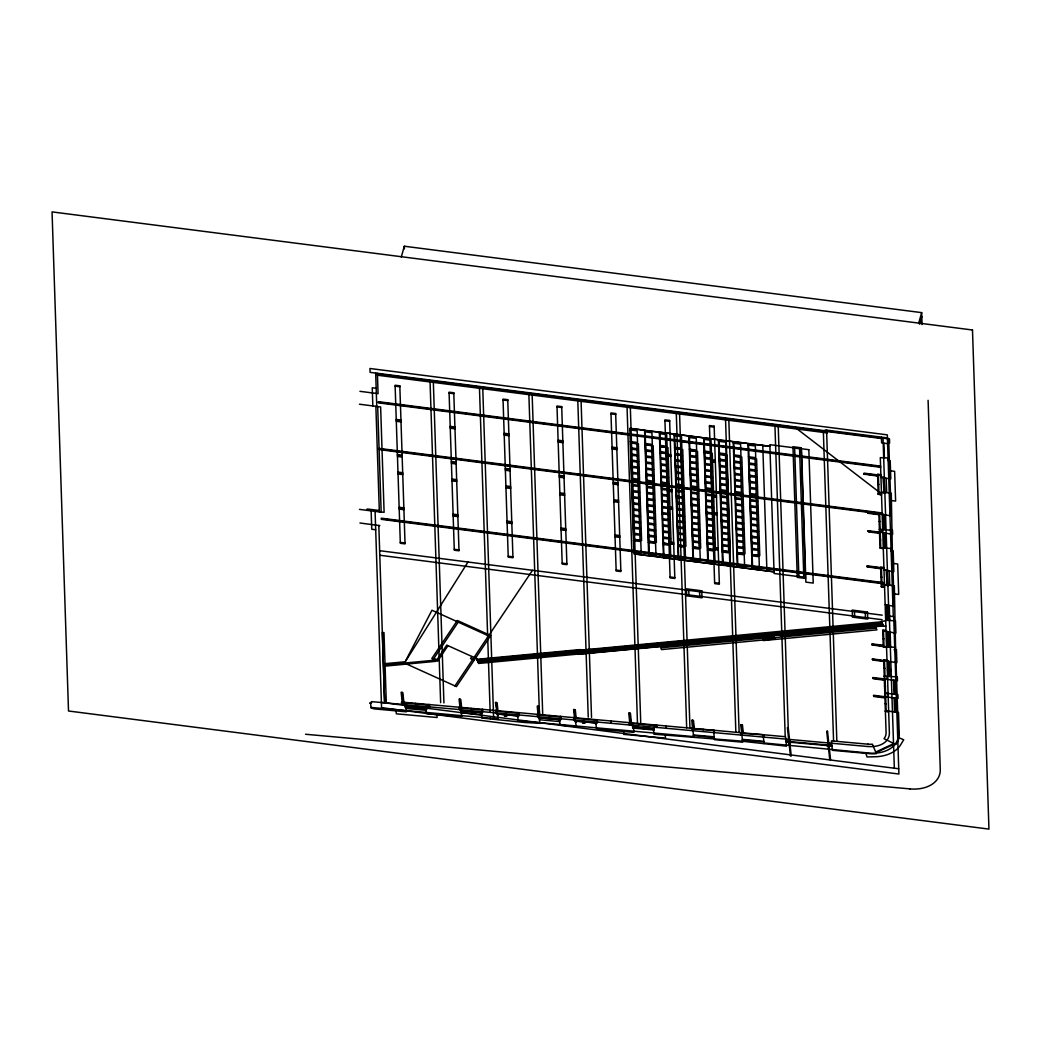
<?xml version="1.0" encoding="UTF-8"?>
<svg xmlns="http://www.w3.org/2000/svg" width="1041" height="1041" viewBox="0 0 1041 1041"><rect width="100%" height="100%" fill="white"/><g stroke="black" fill="none" stroke-linecap="round" stroke-linejoin="round"><path stroke-width="1.5" d="M401.279 257.075L404.324 246.236L921.662 312.625L922.066 324.571M918.617 323.452L921.662 312.625M919.619 324.219L921.792 316.49M448.007 645.654L437.597 661.191L431.807 658.576L457.35 620.475L490.675 635.57L456.452 686.605L404.455 663.065L431.95 610.234L488.515 635.856M404.455 663.065L467.969 562.01M458.209 622.128L433.967 658.276L437.025 659.656L446.745 645.095L475.542 658.133M471.937 656.494L470.558 658.55L474.175 660.176M454.943 685.928L532.485 570.299M875.702 752.057L893.881 743.547M875.975 752.695L894.674 743.938M885.67 620.839L881.389 621.399L883.848 626.266L885.839 626.005M476.921 659.304L580.084 649.584L580.605 650.768M477.051 659.916L881.35 621.815M477.572 661.087L881.948 622.999M478.105 662.271L882.534 624.171M883.132 625.342L478.626 663.455L475.971 657.496M788.232 727.724L787.412 727.646L790.431 755.974L791.251 756.052L788.232 727.724L778.2 425.301M495.36 710.496L401.514 702.076L401.67 704.367M495.607 710.574L785.552 736.742L786.554 746.176L739.292 740.919L653.943 734.191L653.488 729.936M642.987 724.002L643.065 724.575M656.39 725.616L629.701 723.196L629.636 722.454M428.827 705.03L402.138 702.623L402.073 701.881M482.152 709.858L459.888 707.841L459.823 707.099M518.496 713.137L496.232 711.133L496.167 710.391M560.331 716.924L538.067 714.907L537.247 706.175L538.939 706.566L539.785 714.438M596.675 720.203L574.411 718.199L574.346 717.457M402.464 704.197L405.248 704.458L405.522 706.93L426.316 708.817L426.042 706.332L428.827 706.592M495.841 712.76L495.685 710.522M574.02 719.825L573.864 717.6M629.311 724.822L632.785 725.03L633.045 727.503L653.839 729.39L653.579 726.904L656.377 727.399M714.412 732.591L714.334 730.301M868.207 746.553L371.377 701.621L371.507 702.922L370.531 702.831L371.077 708.023L374.422 708.908L406.445 711.81L405.99 707.555M371.481 702.623L369.737 703.052L370.622 703.716M460.356 710.665L482.295 712.643M496.7 713.957L518.639 715.935M538.522 717.73L560.461 719.721M574.879 721.023L596.818 723.001M405.47 706.462L426.263 708.335M506.772 715.557L506.03 715.375M584.222 722.571L584.938 722.636M632.993 727.034L653.787 728.921M461.462 711.927L462.217 711.419M481.436 713.736L480.552 713.072M497.806 715.219L498.561 714.699M517.78 717.028L516.896 716.364M539.641 719.006L540.396 718.485M559.616 720.814L558.731 720.138M575.985 722.285L576.74 721.777M595.959 724.094L595.075 723.43M786.059 741.257L831.863 745.395M786.124 741.856L831.928 745.994M461.54 712.695L481.515 714.503M539.719 719.773L559.694 721.582M406.094 708.505L426.068 710.313M693.423 734.959L714.217 736.833M742.376 739.383L763.821 741.322M693.488 735.545L714.282 737.418M742.441 739.969L763.886 741.908M789.169 744.172L789.989 744.25M828.467 747.724L829.287 747.802M371.025 707.438L498.197 718.941M518.171 720.749L693.605 736.612M764.003 742.975L868.845 753.033A32.661 22.277 15.7 0 0 898.396 734.126M305.547 734.256L910.055 788.909M630.612 443.05L638.393 443.765L638.575 449.035L630.768 447.734M645.381 444.949L653.175 445.652L653.345 450.922L645.537 449.634M660.163 446.849L667.945 447.552L668.114 452.822L660.306 451.521M674.932 448.736L682.714 449.452L682.896 454.722L675.088 453.421M689.702 450.636L697.496 451.339L697.665 456.609L689.858 455.32M704.484 452.536L712.265 453.238L712.447 458.508L704.64 457.22M719.253 454.423L727.047 455.138L727.217 460.408L719.409 459.107M734.022 456.322L741.817 457.025L741.986 462.295L734.178 461.007M748.804 458.222L756.586 458.925L756.768 464.195L748.96 462.907M630.807 449.218L638.601 449.933L638.771 455.203L630.963 453.902M645.589 451.117L653.371 451.82L653.553 457.09L645.745 455.802M660.358 453.017L668.153 453.72L668.322 458.99L660.514 457.702M675.141 454.904L682.922 455.62L683.091 460.89L675.284 459.588M689.91 456.804L697.691 457.52L697.873 462.777L690.066 461.488M704.679 458.704L712.473 459.406L712.643 464.676L704.835 463.388M719.461 460.603L727.243 461.306L727.425 466.576L719.617 465.275M734.23 462.49L742.025 463.206L742.194 468.463L734.386 467.175M749.013 464.39L756.794 465.093L756.963 470.363L749.156 469.075M631.015 455.32L638.797 456.036L638.979 461.293L631.171 460.005M645.784 457.22L653.579 457.923L653.748 463.193L645.94 461.905M660.567 459.12L668.348 459.823L668.53 465.093L660.723 463.792M675.336 461.007L683.13 461.723L683.299 466.98L675.492 465.691M690.105 462.907L697.899 463.609L698.069 468.879L690.261 467.591M704.887 464.806L712.669 465.509L712.851 470.779L705.043 469.478M719.656 466.693L727.451 467.409L727.62 472.679L719.812 471.378M734.439 468.593L742.22 469.296L742.389 474.566L734.582 473.278M749.208 470.493L756.989 471.196L757.171 476.466L749.364 475.177M631.21 461.423L639.005 462.126L639.174 467.396L631.366 466.108M645.993 463.323L653.774 464.026L653.956 469.296L646.149 468.008M660.762 465.21L668.556 465.926L668.725 471.196L660.918 469.894M675.544 467.11L683.325 467.812L683.495 473.082L675.687 471.794M690.313 469.01L698.095 469.712L698.277 474.982L690.469 473.694M705.082 470.896L712.877 471.612L713.046 476.882L705.238 475.581M719.865 472.796L727.646 473.499L727.828 478.769L720.021 477.481M734.634 474.696L742.428 475.399L742.597 480.669L734.79 479.38M749.403 476.583L757.197 477.299L757.367 482.569L749.559 481.267M631.419 467.448L639.2 468.164L639.382 473.434L631.575 472.133M646.188 469.348L653.982 470.051L654.151 475.321L646.344 474.032M660.957 471.248L668.751 471.95L668.921 477.22L661.113 475.932M675.739 473.135L683.521 473.85L683.703 479.12L675.895 477.819M690.508 475.034L698.303 475.737L698.472 481.007L690.664 479.719M705.291 476.934L713.072 477.637L713.241 482.907L705.434 481.619M720.06 478.821L727.841 479.537L728.023 484.807L720.216 483.505M734.829 480.721L742.623 481.423L742.793 486.694L734.985 485.405M749.611 482.621L757.393 483.323L757.575 488.593L749.767 487.305M631.614 473.551L639.408 474.254L639.577 479.524L631.77 478.235M646.396 475.451L654.177 476.153L654.347 481.423L646.539 480.135M661.165 477.338L668.947 478.053L669.129 483.323L661.321 482.022M675.934 479.237L683.729 479.953L683.898 485.21L676.09 483.922M690.717 481.137L698.498 481.84L698.68 487.11L690.873 485.822M705.486 483.024L713.28 483.74L713.449 489.01L705.642 487.709M720.255 484.924L728.049 485.64L728.219 490.897L720.411 489.608M735.037 486.824L742.819 487.526L743.001 492.796L735.193 491.508M749.806 488.723L757.601 489.426L757.77 494.696L749.962 493.395M631.822 479.654L639.603 480.356L639.773 485.626L631.965 484.338M646.591 481.554L654.373 482.256L654.555 487.526L646.747 486.225M661.36 483.44L669.155 484.156L669.324 489.413L661.516 488.125M676.143 485.34L683.924 486.043L684.106 491.313L676.299 490.025M690.912 487.24L698.706 487.943L698.875 493.213L691.068 491.912M705.694 489.127L713.475 489.843L713.645 495.113L705.837 493.811M720.463 491.027L728.245 491.729L728.427 496.999L720.619 495.711M735.232 492.927L743.027 493.629L743.196 498.899L735.388 497.611M750.014 494.813L757.796 495.529L757.978 500.799L750.171 499.498M632.017 485.757L639.812 486.459L639.981 491.729L632.173 490.428M646.786 487.643L654.581 488.359L654.75 493.629L646.942 492.328M661.569 489.543L669.35 490.246L669.532 495.516L661.725 494.228M676.338 491.443L684.132 492.146L684.301 497.416L676.494 496.128M691.12 493.33L698.901 494.046L699.071 499.316L691.263 498.014M705.889 495.23L713.671 495.932L713.853 501.202L706.045 499.914M720.658 497.13L728.453 497.832L728.622 503.102L720.814 501.814M735.44 499.016L743.222 499.732L743.404 505.002L735.597 503.701M750.21 500.916L758.004 501.619L758.173 506.889L750.366 505.601M632.225 491.846L640.007 492.562L640.176 497.832L632.368 496.531M646.995 493.746L654.776 494.449L654.958 499.719L647.151 498.431M661.764 495.646L669.558 496.349L669.727 501.619L661.92 500.331M676.546 497.533L684.327 498.249L684.51 503.519L676.702 502.217M691.315 499.433L699.11 500.148L699.279 505.405L691.471 504.117M706.084 501.333L713.879 502.035L714.048 507.305L706.24 506.017M720.866 503.219L728.648 503.935L728.83 509.205L721.023 507.904M735.636 505.119L743.43 505.835L743.599 511.092L735.792 509.804M750.418 507.019L758.199 507.722L758.368 512.992L750.561 511.704M632.421 497.949L640.202 498.665L640.384 503.922L632.577 502.634M647.19 499.849L654.984 500.552L655.153 505.822L647.346 504.534M661.972 501.736L669.753 502.452L669.936 507.722L662.128 506.42M676.741 503.636L684.536 504.351L684.705 509.609L676.897 508.32M691.523 505.536L699.305 506.238L699.474 511.508L691.666 510.22M706.292 507.435L714.074 508.138L714.256 513.408L706.449 512.107M721.062 509.322L728.856 510.038L729.025 515.308L721.218 514.007M735.844 511.222L743.625 511.925L743.808 517.195L736 515.907M750.613 513.122L758.408 513.825L758.577 519.095L750.769 517.806M632.616 504.052L640.41 504.755L640.579 510.025L632.772 508.737M647.398 505.952L655.179 506.655L655.362 511.925L647.554 510.624M662.167 507.839L669.962 508.555L670.131 513.825L662.323 512.523M676.949 509.739L684.731 510.441L684.9 515.711L677.092 514.423M691.718 511.638L699.5 512.341L699.682 517.611L691.875 516.323M706.488 513.525L714.282 514.241L714.451 519.511L706.644 518.21M721.27 515.425L729.051 516.128L729.234 521.398L721.426 520.11M736.039 517.325L743.834 518.028L744.003 523.298L736.195 522.009M750.821 519.212L758.603 519.927L758.772 525.198L750.964 523.896M632.824 510.155L640.605 510.858L640.788 516.128L632.98 514.84M647.593 512.042L655.388 512.758L655.557 518.028L647.749 516.726M662.375 513.942L670.157 514.644L670.339 519.914L662.531 518.626M677.144 515.842L684.939 516.544L685.108 521.814L677.301 520.526M691.914 517.728L699.708 518.444L699.877 523.714L692.07 522.413M706.696 519.628L714.477 520.331L714.66 525.601L706.852 524.313M721.465 521.528L729.26 522.231L729.429 527.501L721.621 526.212M736.247 523.415L744.029 524.13L744.198 529.401L736.39 528.099M751.016 525.315L758.798 526.03L758.98 531.287L751.173 529.999M633.019 516.245L640.814 516.961L640.983 522.231L633.175 520.929M647.801 518.145L655.583 518.86L655.765 524.117L647.957 522.829M662.57 520.045L670.365 520.747L670.534 526.017L662.727 524.729M677.353 521.931L685.134 522.647L685.303 527.917L677.496 526.616M692.122 523.831L699.903 524.547L700.086 529.804L692.278 528.516M706.891 525.731L714.686 526.434L714.855 531.704L707.047 530.416M721.673 527.631L729.455 528.334L729.637 533.604L721.829 532.302M736.442 529.518L744.237 530.233L744.406 535.503L736.599 534.202M751.212 531.417L759.006 532.12L759.175 537.39L751.368 536.102M633.227 522.348L641.009 523.063L641.191 528.321L633.383 527.032M647.996 524.248L655.791 524.95L655.96 530.22L648.153 528.932M662.779 526.147L670.56 526.85L670.729 532.12L662.922 530.819M677.548 528.034L685.329 528.75L685.512 534.02L677.704 532.719M692.317 529.934L700.112 530.637L700.281 535.907L692.473 534.619M707.099 531.834L714.881 532.537L715.063 537.807L707.255 536.518M721.868 533.721L729.663 534.436L729.832 539.706L722.025 538.405M736.651 535.621L744.432 536.323L744.601 541.593L736.794 540.305M751.42 537.52L759.201 538.223L759.383 543.493L751.576 542.205M633.422 528.451L641.217 529.153L641.386 534.423L633.579 533.135M648.205 530.35L655.986 531.053L656.168 536.323L648.361 535.035M662.974 532.237L670.768 532.953L670.938 538.223L663.13 536.922M677.743 534.137L685.538 534.84L685.707 540.11L677.899 538.822M692.525 536.037L700.307 536.74L700.489 542.01L692.681 540.721M707.294 537.924L715.089 538.639L715.258 543.909L707.451 542.608M722.077 539.824L729.858 540.526L730.027 545.796L722.233 544.508M736.846 541.723L744.64 542.426L744.809 547.696L737.002 546.408M751.615 543.61L759.41 544.326L759.579 549.596L751.771 548.295M633.631 534.553L641.412 535.256L641.594 540.526L633.787 539.238M648.4 536.44L656.194 537.156L656.364 542.426L648.556 541.125M663.182 538.34L670.964 539.043L671.133 544.313L663.325 543.025M677.951 540.24L685.733 540.943L685.915 546.213L678.107 544.924M692.72 542.127L700.515 542.842L700.684 548.113L692.877 546.811M707.503 544.027L715.284 544.742L715.466 549.999L707.659 548.711M722.272 545.926L730.066 546.629L730.235 551.899L722.428 550.611M737.041 547.826L744.836 548.529L745.005 553.799L737.197 552.498M751.823 549.713L759.605 550.429L759.787 555.699L751.979 554.398M887.426 438.729L370.089 372.353L369.958 368.488L887.309 434.865L893.295 616.597M375.684 373.641L825.318 431.338L825.266 429.933L887.817 437.962L887.843 438.781L889.482 438.99L889.613 443.089L887.973 442.88L887.999 443.7L881.597 442.88L881.415 437.142M881.454 438.521L827.283 431.56L827.335 432.939L377.454 375.215M395.138 386.172L399.861 386.771M449.1 393.095L453.811 393.693M503.063 400.017L507.774 400.616M557.026 406.94L561.737 407.551M610.976 413.863L615.686 414.474M664.939 420.785L669.649 421.397M709.468 426.498L714.191 427.109M376.165 388.293L372.236 387.786L372.834 405.925M889.3 458.092L880.296 457.637L889.378 732.942A23.449 15.992 15.7 0 1 868.103 746.462M359.926 391.325L378.065 393.654L377.389 373.277M794.647 448.098L799.566 448.736L803.808 577.052L798.876 576.415M769.911 446.329L629.792 428.345L633.943 553.851L774.049 571.834M645.238 430.792L658.354 432.015M719.11 440.278L732.226 441.488M629.844 429.868L637.157 430.805L637.534 442.516L630.234 441.579M644.626 431.768L651.926 432.705L652.317 444.403L645.004 443.466M659.395 433.655L666.695 434.591L667.086 446.303L659.786 445.366M674.165 435.554L681.478 436.491L681.855 448.203L674.555 447.266M688.947 437.454L696.247 438.391L696.637 450.102L689.324 449.165M703.716 439.341L711.029 440.278L711.406 451.989L704.106 451.052M718.498 441.241L725.798 442.178L726.189 453.889L718.876 452.952M733.267 443.141L740.567 444.078L740.958 455.789L733.658 454.852M748.037 445.041L755.35 445.977L755.727 457.676L748.427 456.739M880.569 466.121L378.325 401.67L378.364 402.841L880.608 467.292M378.351 402.255L880.595 466.706M889.717 470.701L894.635 471.339L895.611 501.098L890.693 500.474M359.444 404.207L380.629 406.953L384.103 512.328L381.149 511.951M877.576 474.332L880.855 474.761L877.576 474.449L878.227 494.241L881.519 494.774M660.15 446.615L666.383 447.409L669.571 544.053L663.338 543.259M734.022 456.088L740.255 456.895L743.443 553.539L737.21 552.732M880.868 475.347L863.978 473.135L864.342 474.371M864.16 473.681L877.498 475.399M863.978 473.733L877.498 475.542M864.173 474.175L877.511 476.062M880.933 477.038L884.863 477.546L884.082 478.313M883.419 478.118L884.069 478.196M884.889 478.131L890.797 478.886L890.198 460.825L887.908 460.538L888.467 457.988M883.445 478.821L883.627 484.377M396.244 419.419L400.954 420.03M450.193 426.342L454.917 426.953M504.156 433.264L508.867 433.876M558.119 440.187L562.83 440.798M612.082 447.11L616.793 447.721M666.032 454.045L670.742 454.644M710.574 459.758L715.284 460.356M396.27 420.356L400.98 420.967M450.233 427.278L454.943 427.89M504.195 434.201L508.906 434.813M558.145 441.124L562.856 441.735M612.108 448.046L616.819 448.658M666.071 454.982L670.781 455.581M710.6 460.695L715.31 461.293M396.309 421.293L401.019 421.904M450.259 428.215L454.969 428.827M504.221 435.138L508.932 435.75M558.184 442.061L562.895 442.672M612.134 448.983L616.845 449.595M666.097 455.919L670.807 456.518M710.639 461.631L715.349 462.23M877.901 484.455L878.903 484.468M883.653 485.08L884.303 485.171M883.666 485.783L883.848 491.339M884.525 492.016L885.384 492.992L881.441 492.497M883.874 492.042L884.538 492.133M885.357 492.406L891.265 493.174L892.345 550.637L893.165 550.741L893.855 571.561L887.947 570.793M878.214 493.863L881.493 494.189M878.227 494.241L881.428 494.644M379.054 448.398L882.117 512.953M882.13 513.356L878.851 512.94L880.009 548.126L883.132 548.581M379.067 448.983L882.13 513.538M878.604 513.382L879.632 513.512L880.152 529.427L879.385 529.309M379.093 449.569L882.156 514.124M867.478 512.627L878.76 514.007M867.66 512.719L878.773 514.137M883.575 515.061L884.395 515.165L884.85 529.153L884.03 529.049M878.786 514.67L867.843 513.265L867.634 512.198M884.408 515.516L885.201 515.035M397.402 454.54L402.112 455.151M451.365 461.462L456.075 462.074M505.314 468.398L510.025 468.997M559.277 475.321L563.988 475.919M613.24 482.243L617.951 482.842M667.19 489.166L671.9 489.764M711.732 494.878L716.442 495.477M397.428 455.477L402.138 456.088M451.391 462.399L456.101 463.011M505.353 469.335L510.064 469.933M559.303 476.257L564.014 476.856M613.266 483.18L617.977 483.779M667.229 490.103L671.939 490.701M711.758 495.815L716.468 496.414M397.467 456.413L402.177 457.025M451.417 463.336L456.127 463.948M505.379 470.259L510.09 470.87M559.342 477.194L564.053 477.793M613.292 484.117L618.003 484.716M667.255 491.04L671.966 491.638M711.797 496.752L716.507 497.351M879.125 521.476L880.126 521.502M883.809 522.14L884.629 522.257M884.85 528.802L885.683 529.505M880.152 529.309L892.501 530.376L892.631 534.358L880.244 532.237M879.398 529.687L882.69 530.22M879.463 531.678L882.586 532.068M879.216 532.003L880.244 532.12L880.764 547.865L892.28 548.529M879.359 532.094L868.09 530.793M868.09 531.235L879.385 532.615L868.272 531.326M884.186 533.499L885.006 533.604L885.462 547.423L884.642 547.319M879.398 533.291L868.454 531.886L868.259 530.819M885.019 533.955L885.813 533.473M397.974 472.107L402.685 472.705M451.937 479.029L456.648 479.641M505.9 485.952L510.611 486.563M559.85 492.874L564.56 493.486M613.813 499.797L618.523 500.409M667.775 506.72L672.486 507.331M712.304 512.445L717.015 513.044M398.013 473.043L402.724 473.642M451.963 479.966L456.687 480.565M505.926 486.889L510.637 487.5M559.889 493.811L564.599 494.423M613.839 500.734L618.562 501.346M667.802 507.657L672.512 508.268M712.343 513.382L717.054 513.981M398.039 473.98L402.75 474.579M452.002 480.903L456.713 481.502M505.952 487.826L510.676 488.437M559.915 494.748L564.625 495.36M613.878 501.671L618.588 502.283M667.841 508.594L672.551 509.205M712.369 514.319L717.08 514.918M879.736 539.915L880.738 539.941M884.408 540.409L885.227 540.513M885.449 547.072L886.281 547.761M879.996 547.748L880.764 547.865M892.775 563.376L897.693 564.001L898.695 594.45L893.777 593.812M883.835 567.527L880.634 567.124L881.285 586.903L884.486 587.319M883.926 568.009L867.036 565.81L867.4 567.046M867.218 566.356L880.543 568.061M867.036 566.395L880.556 568.204M867.231 566.851L880.569 568.737M399.132 507.227L403.856 507.839M453.095 514.15L457.806 514.761M507.058 521.073L511.769 521.684M561.008 527.995L565.731 528.607M614.971 534.931L619.681 535.529M668.934 541.854L673.644 542.452M713.462 547.566L718.173 548.165M883.991 569.7L887.921 570.208L887.96 571.093L886.477 570.78M399.171 508.164L403.882 508.776M453.121 515.087L457.845 515.698M507.084 522.009L511.795 522.621M561.047 528.932L565.757 529.544M615.01 535.868L619.72 536.466M668.96 542.79L673.67 543.389M713.501 548.503L718.212 549.101M399.197 509.101L403.908 509.713M453.16 516.024L457.871 516.635M507.123 522.946L511.834 523.558M561.073 529.869L565.784 530.481M615.036 536.805L619.746 537.403M668.999 543.727L673.709 544.326M713.527 549.44L718.238 550.038M886.503 571.483L886.685 577.052M633.501 540.63L640.801 541.567L641.191 553.265L633.891 552.329M648.27 542.517L655.583 543.454L655.973 555.165L648.66 554.228M663.052 544.417L670.352 545.354L670.742 557.065L663.442 556.128M677.821 546.317L685.134 547.254L685.512 558.952L678.212 558.015M692.603 548.204L699.903 549.141L700.294 560.852L692.981 559.915M707.373 550.103L714.673 551.04L715.063 562.752L707.763 561.815M722.142 552.003L729.455 552.94L729.832 564.638L722.532 563.702M736.924 553.89L744.224 554.827L744.614 566.538L737.301 565.601M751.693 555.79L759.006 556.727L759.383 568.438L752.083 567.501M379.301 510.519L367.187 508.971L367.239 510.363M359.483 509.374L381.162 512.146L377.675 406.55M881.18 577.143L881.961 577.143M886.698 577.755L887.361 577.833M886.724 578.458L886.906 584.014M884.421 582.726L381.357 518.184L381.396 519.355L884.46 583.897M381.37 518.769L884.434 583.311M886.932 584.717L888.402 584.782L888.441 585.667L884.499 585.159M888.415 585.081L894.323 585.836L895.611 649.402L896.431 649.506L896.861 662.675L872.306 658.784L872.683 660.02L883.627 661.425M649.35 555.36L662.505 557.521M723.222 564.847L736.377 566.994M884.473 586.851L881.272 586.525L882.039 586.656L881.415 567.566M359.939 523.011L379.809 525.614M375.697 529.765L371.754 529.257L371.143 510.871M400.291 542.348L405.014 542.96M454.253 549.284L458.964 549.882M508.216 556.206L512.927 556.805M562.179 563.129L566.89 563.728M616.129 570.052L620.839 570.65M670.092 576.974L674.802 577.573M714.62 582.687L719.344 583.285M885.136 604.561L894.193 606.422M886.568 605.68L887.387 605.784L887.843 619.603L887.023 619.499M887.4 606.135L888.194 605.654M379.653 550.689L882.221 615.166M887.83 619.252L888.663 619.942M379.796 555.243L882.104 619.707M885.657 620.254L895.481 620.813L895.885 633.162L883.51 630.885M894.753 623.637L894.974 630.13M882.716 630.195L885.995 630.612M885.917 630.729L882.716 630.312L883.262 646.942L886.555 647.476M882.729 630.664L883.497 630.768L884.03 646.682L871.851 644.886L872.15 643.885L883.093 645.29M887.439 632.316L888.259 632.421L888.715 646.24L887.895 646.136M888.272 632.772L889.079 632.29M882.989 638.732L883.991 638.758M887.674 639.226L888.493 639.33M887.687 639.929L886.633 639.916L886.685 641.503L886.971 640.215L887.713 640.436M888.52 640.033L889.587 640.293L889.639 641.881L888.533 640.54M888.702 645.888L889.548 646.578M872.007 644.392L883.119 645.823M895.533 647.346L884.017 646.565M871.824 644.444L883.119 645.967M894.792 649.402L894.154 649.792L895.624 649.974L898.409 734.165M886.971 660.124L883.692 659.695L886.086 732.513A20.104 13.715 15.7 0 1 884.043 738.707L895.885 744.549A33.507 22.85 15.7 0 0 899.229 734.269L898.5 712.434L886.138 710.847M872.319 659.382L883.614 660.905M888.415 661.816L889.235 661.933L889.691 675.739L888.871 675.635M889.248 662.284L890.055 661.803M884.967 668.257L884.186 668.257M888.65 668.725L889.469 668.829M888.507 669.532L887.609 669.415L887.661 671.016L887.947 669.714L888.689 669.949M889.652 669.688L890.562 669.792L890.615 671.393L889.665 669.936M889.678 675.388L890.523 676.077M884.225 676.064L897.329 676.949L897.459 680.697L885.097 679.122M884.238 676.442L887.531 676.975M887.583 678.849L884.395 678.563M872.931 678.12L884.225 679.63M884.251 680.163L873.295 678.758L872.931 677.522L885.097 679.005L885.566 693.228L884.785 693.098M885.553 686.097L884.551 686.071M885.553 693.111L897.915 694.698L898.045 698.446L873.516 695.258L873.88 696.494L884.837 697.899M884.798 693.475L888.09 694.009M884.889 696.169L888.168 696.585M873.516 695.856L884.811 697.366M886.138 703.833L885.136 703.807M885.37 710.834L886.151 710.964L885.683 696.741M885.384 711.211L888.585 711.628M885.397 711.328L888.676 711.758M381.383 702.389L898.721 768.765M898.175 737.418L903.718 739.774L901.181 743.899A37.697 25.7 15.7 0 1 873.659 756.781L867.023 756.963L865.696 752.747M797.289 429.087L881.154 493.603M476.023 657.418L477.416 660.488L680.176 641.386L680.697 642.57M782.832 634.177L782.298 632.993L577.534 652.291L577.013 651.106M779.735 634.463L780.269 635.648L883.432 625.927L882.898 624.743L679.669 643.898L679.135 642.713M591.795 651.198L591.015 649.428L477.572 660.111L478.366 661.881L690.717 641.881L691.51 643.65L578.067 654.334L577.287 652.564M404.988 664.236L403.934 661.881L384.038 663.755L385.092 666.11L386.302 702.974M763.938 734.79L764.185 737.145M763.248 734.725L741.569 733.306L741.504 732.565M763.183 735.271L764.068 743.56M752.448 733.749L752.37 734.452M743.287 732.838L742.441 724.965L740.75 724.575L742.675 742.22L714.516 739.67L713.566 730.782M741.582 724.64L742.545 732.773M741.504 724.757L742.35 732.747M741.023 732.708L741.257 735.011M740.854 732.695L741.101 735.063M713.645 730.235L692.616 728.882L691.797 720.151L693.488 720.541L694.334 728.414M703.169 729.286L703.091 730.001M692.746 720.346L693.592 728.336M692.629 720.216L693.397 728.323M692.785 728.895L693.67 737.197M691.901 728.271L692.148 730.626M666.123 725.941L666.37 728.297M665.173 734.621L665.55 738.16L623.884 734.399L623.507 730.847M656.819 725.109L657.066 727.412L656.298 725.057M654.008 727.178L654.308 730.014L632.694 728.062L632.394 725.226M652.147 728.765L644.379 728.062M642.414 727.88L634.633 727.178M633.644 727.099L633.93 728.166M633.514 728.14L633.969 732.383L599.746 729.286L596.415 728.401L595.855 723.209L596.844 723.3L596.584 719.656M629.662 713.072L630.677 722.649L631.419 722.714L630.417 713.254L628.725 712.864L629.753 722.571L630.482 722.636L629.558 712.929M629.87 723.209L630.026 724.783M629.154 722.597L629.389 724.9M611.054 720.958L611.314 723.326M597.105 719.695L597.521 722.077M595.504 722.883L576.18 721.14M585.628 718.667L585.562 719.37M584.86 721.92L582.374 720.945L584.313 721.751M584.925 722.519L584.834 723.261L582.609 723.066L584.404 722.584M576.128 717.717L575.283 709.845L573.591 709.455L574.463 717.574M575.309 715.974L575.491 717.743M574.424 709.52L575.387 717.652M574.346 709.65L575.192 717.639M574.58 718.212L576.441 726.592L560.071 725.122L559.511 719.93L560.5 720.008L560.24 716.364M573.695 717.587L573.942 719.943M560.761 716.416L561.177 718.784M559.16 719.604L539.837 717.848M549.284 715.375L549.219 716.078M538.08 706.24L539.043 714.373M537.989 706.358L538.848 714.347M538.223 714.92L540.097 723.313L525.015 722.532L481.892 718.043L481.345 712.851L482.321 712.942L482.061 709.298M537.52 714.308L537.755 716.611M537.351 714.295L537.598 716.65M518.925 712.63L519.342 715.011M518.405 712.578L518.665 716.234L517.689 716.143L518.236 721.335M517.325 715.818L498.001 714.074M507.461 711.589L507.383 712.304M506.694 714.855L504.195 713.866L506.134 714.686M506.759 715.44L506.655 716.195L504.43 716L506.225 715.518M497.949 710.652L497.117 702.779L495.412 702.389L498.262 719.526M496.245 702.454L497.208 710.587M496.167 702.571L497.012 710.561M495.516 710.509L495.776 712.877M482.582 709.337L482.998 711.719M480.981 712.525L461.657 710.782M471.105 708.309L471.039 709.012M461.605 707.36L460.76 699.487L459.068 699.11L459.94 707.216M459.901 699.175L460.864 707.294M459.823 699.292L460.669 707.281M460.057 707.854L461.918 716.247L459.276 716.585L426.42 713.619L425.964 709.363M459.341 707.242L459.588 709.546L459.172 707.229M436.752 713.97L437.129 717.509L396.361 713.827L395.983 710.274M429.426 704.536L429.673 706.891M428.736 704.471L428.853 706.826M426.485 706.605L426.784 709.442L425.496 708.739M424.624 708.192L416.842 707.49M415.567 703.287L415.502 703.989M414.878 707.307L407.109 706.605M406.341 707.008L405.17 707.49L404.611 702.298M403.856 702.141L402.841 692.681L401.149 692.291L402.19 701.985M402.099 692.486L403.114 702.076M401.982 692.356L402.919 702.063M402.307 702.636L402.49 704.445M928.091 400.291L940.27 769.507A33.507 22.85 15.7 0 1 909.873 788.896M888.663 438.886L891.122 513.343L889.639 513.161L890.38 515.698L867.478 512.185M891.46 548.425L890.888 551.04L892.371 551.223L894.102 603.793L892.618 603.598L893.373 606.317M894.336 680.307L894.805 694.295M894.922 698.043L895.39 712.031M893.516 680.202L893.985 694.191M894.102 697.938L894.57 711.927M886.203 478.3L886.672 492.575M889.261 570.962L889.73 585.25M883.9 443.167L884.369 457.454M889.261 605.797L889.73 620.085M890.146 632.434L890.615 646.708M889.313 616.077L894.336 768.206M883.041 438.17L888.91 616.025L893.712 616.649L898.904 774.036L381.566 707.659L375.085 511.365M883.406 477.65L883.887 492.51M886.464 570.312L886.945 585.185M883.549 514.124L884.056 529.817M884.16 532.745L884.668 548.256M886.529 604.743L887.049 620.436M887.413 631.38L887.934 647.073M888.389 660.879L888.897 676.572M880.543 475.295L880.608 477.285L884.056 477.728L884.551 492.601L881.102 492.159L881.167 494.15M883.601 567.97L883.666 569.961L887.114 570.403L887.609 585.263L884.16 584.821L884.225 586.812M878.357 474.904L878.981 493.981M884.473 660.267L884.993 676.195M865.305 613.006L865.461 617.573M854.453 611.614L854.622 616.181M826.58 430.102L836.847 741.374M823.34 431.091L833.581 741.244M774.92 424.871L785.213 736.703M768.922 446.199L748.648 443.596M773.06 571.704L752.786 569.102M762.767 445.405L766.905 570.91M748.479 443.57L752.63 569.089M747.985 443.518L752.136 569.024M747.009 443.388L733.879 441.696M751.147 568.893L738.017 567.215M733.71 441.683L737.848 567.189M733.215 441.618L737.353 567.124M728.791 418.95L739.136 732.539M725.512 418.534L735.857 732.239M718.941 439.783L723.235 565.315M718.446 439.718L722.584 565.224M717.457 439.588L704.328 437.91M721.595 565.107L708.466 563.415M704.158 437.884L708.296 563.402M703.664 437.819L707.815 563.337M702.688 437.701L689.545 436.01M706.826 563.207L693.696 561.528M699.591 591.73L699.747 596.298M689.389 435.997L693.527 561.502M688.895 435.932L693.033 561.437M687.906 435.802L674.776 434.123M692.044 561.307L678.914 559.629M688.752 590.351L688.908 594.918M679.539 412.639L689.949 728.088M676.26 412.21L686.67 727.802M674.607 434.097L678.758 559.603M674.126 434.032L678.264 559.538M673.137 433.902L660.007 432.223M677.275 559.42L664.145 557.729M659.838 432.197L663.976 557.716M659.343 432.132L663.481 557.651M645.069 430.31L649.363 555.829M644.574 430.245L648.712 555.751M643.585 430.115L630.456 428.437M647.723 555.621L634.594 553.942M630.299 406.315L640.762 723.651M627.007 405.899L637.482 723.352M581.047 400.004L591.522 717.431M577.768 399.575L588.243 717.132M532.133 393.719L542.725 714.777M528.841 393.303L539.342 711.471M482.725 387.382L493.668 719.11M479.433 386.966L490.168 712.369M490.35 717.756L490.389 718.81M433.303 381.045L443.921 702.948M430.024 380.616L440.642 702.649M404.324 246.236L404.415 248.812M375.671 373.055L376.764 406.432M385.053 664.887L383.986 632.59L382.346 632.381L384.61 702.818L378.82 525.432M375.866 406.25L379.353 511.925M435.151 660.163L383.804 665.004L384.337 666.188L435.685 661.347L435.151 660.163M774.179 637.131L660.749 647.827L661.529 649.597L774.972 638.901L774.179 637.131M876.132 628.1L762.689 638.784L763.482 640.553L876.912 629.87L876.132 628.1M827.517 731.276L826.71 731.198L829.729 759.527L830.549 759.605L827.517 731.276M867.999 744.198L831.395 740.88L832.397 750.327L868.962 753.632A33.507 22.85 15.7 0 0 876.392 753.671L872.397 744.211A20.104 13.715 15.7 0 1 867.856 744.107M972.489 329.997L52.05 211.896L68.511 711.003L988.95 829.104L972.489 329.997M399.822 385.834L395.112 385.235L400.33 543.285L405.04 543.896L399.822 385.834M453.785 392.756L449.074 392.158L454.292 550.221L459.003 550.819L453.785 392.756M507.748 399.692L503.024 399.08L508.242 557.143L512.953 557.742L507.748 399.692M561.698 406.615L556.987 406.003L562.205 564.066L566.916 564.664L561.698 406.615M615.66 413.537L610.95 412.926L616.168 570.989L620.878 571.587L615.66 413.537M669.623 420.46L664.913 419.848L670.118 577.911L674.828 578.51L669.623 420.46M714.152 426.172L709.442 425.561L714.66 583.624L719.37 584.222L714.152 426.172M801.18 447.773L792.969 446.719L797.276 577.378L805.487 578.432L801.18 447.773M794.634 447.864L769.846 444.689L774.101 573.474L798.889 576.649L794.634 447.864M808.831 449.686L801.479 448.749L805.877 582.127L813.229 583.077L808.831 449.686M636.845 443.622L630.599 442.815L633.787 539.472L640.033 540.266L636.845 443.622M651.614 445.509L645.381 444.715L648.569 541.359L654.802 542.166L651.614 445.509M681.165 449.309L674.919 448.502L678.107 545.159L684.353 545.952L681.165 449.309M695.935 451.195L689.702 450.402L692.89 547.045L699.123 547.852L695.935 451.195M710.717 453.095L704.471 452.301L707.659 548.945L713.905 549.752L710.717 453.095M725.486 454.995L719.253 454.188L722.441 550.845L728.674 551.639L725.486 454.995M755.037 458.782L748.791 457.988L751.979 554.632L758.225 555.439L755.037 458.782M701.764 590.794L686.5 588.829L686.735 595.855L701.998 597.82L701.764 590.794M867.491 612.056L852.215 610.091L852.449 617.118L867.713 619.083L867.491 612.056M827.491 746.085A1.679 1.145 15.7 0 0 830.224 745.903A1.679 1.145 15.7 0 0 828.168 744.211A1.679 1.145 15.7 0 0 827.491 746.085M788.193 742.532A1.679 1.145 15.7 0 0 790.926 742.35A1.679 1.145 15.7 0 0 788.87 740.658A1.679 1.145 15.7 0 0 788.193 742.532"/></g></svg>
